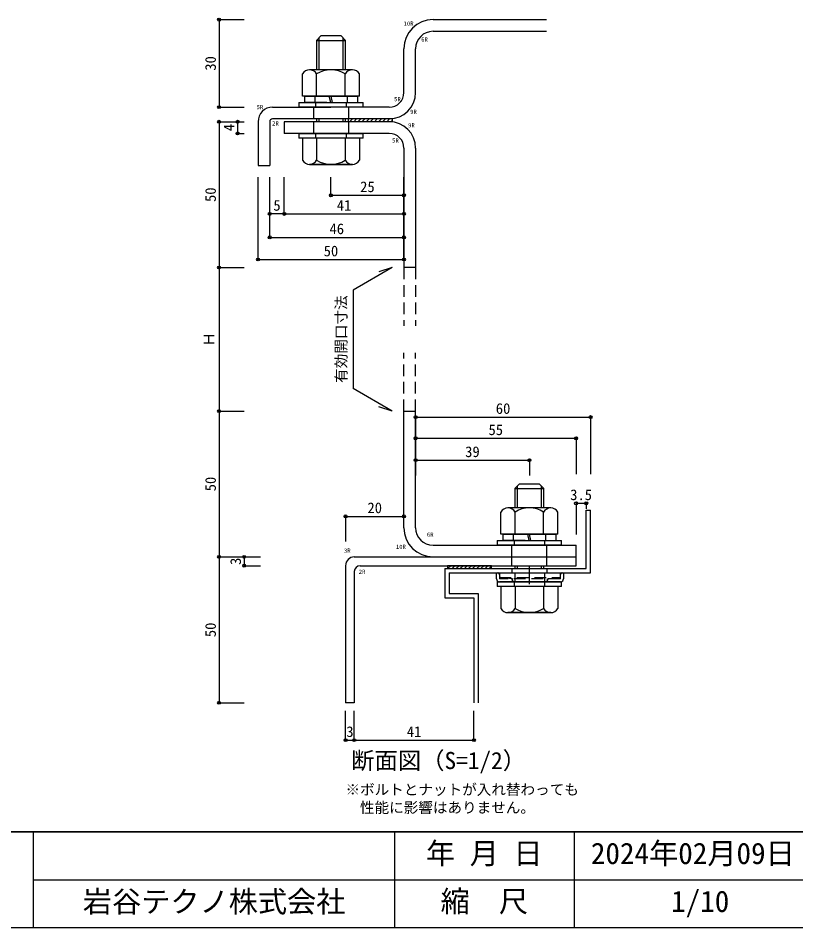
# Model space of a CAD drawing. Units: millimetres at full size, sheet at 1:10, with parts at other scales. Extents: x -10475 to 9199, y -10092 to 10143.
# Drawn here: x 6421 to 7754, y -5880 to -4321 of the extents above; entities that cross this region are included whole.
import ezdxf
from ezdxf.enums import TextEntityAlignment as Align

# ---------------------------------------------------------------- set-up
doc = ezdxf.new("R2010")
doc.units = ezdxf.units.MM
doc.header["$LTSCALE"] = 10
doc.header["$PDMODE"] = 32
doc.header["$PDSIZE"] = 5
for name, pattern in [('CHAIN1', [8, 5, -1, 1, -1]), ('DASHED1', [1.8, 1.2, -0.6]), ('DASHED2', [3, 2, -1])]:
    doc.linetypes.add(name, pattern=pattern)
for name, color, linetype in [('0-8_FRP寸法', 3, 'Continuous'), ('0-F_図面枠', 7, 'Continuous'), ('E-0_FRP', 4, 'Continuous'), ('E-1_SUS', 7, 'Continuous'), ('E-8_FRP寸法', 3, 'Continuous'), ('E-A_タイトル', 7, 'Continuous'), ('E-B', 7, 'Continuous')]:
    doc.layers.add(name, color=color, linetype=linetype)
doc.styles.add('ＭＳ ゴシック', font='')
doc.styles.get('ＭＳ ゴシック').set_extended_font_data('MS Gothic')

msp = doc.modelspace()

# ---------------------------------------------------------------- linework, layer by layer
at = {"layer": '0-8_FRP寸法', "color": 7}
for p, q in [((6957.35, -4465.31), (6954.77, -4454.31)), ((6960.4, -4465.31), (6957.83, -4454.31)), ((7297.35, -5216.23), (7294.77, -5205.23)), ((7300.4, -5216.23), (7297.83, -5205.23))]:
    msp.add_line(p, q, dxfattribs=at)
at = {"layer": '0-F_図面枠'}
for p, q in [((5198.81, -5715.61), (9198.81, -5715.61)), ((9198.81, -5715.61), (5406.39, -5715.61)), ((6447.04, -5715.61), (6447.04, -5879.95)), ((7066.53, -5715.61), (7066.53, -5879.95)), ((7374.32, -5715.61), (7374.32, -5879.95)), ((6447.04, -5797.78), (7066.53, -5797.78)), ((7066.53, -5797.78), (7806.75, -5797.78)), ((9198.81, -5879.95), (5198.81, -5879.95))]:
    msp.add_line(p, q, dxfattribs=at)
at = {"layer": 'E-0_FRP'}
for p, q in [((7132.59, -4323.31), (7327.13, -4323.31)), ((7132.59, -4343.31), (7327.13, -4343.31)), ((7082.59, -4448.31), (7082.59, -4373.31)), ((7102.59, -4448.31), (7102.59, -4373.31)), ((6857.59, -4473.31), (6957.59, -4473.31)), ((6927.59, -4473.31), (6927.59, -4493.31)), ((7057.59, -4473.31), (6957.59, -4473.31)), ((6987.59, -4473.31), (6987.59, -4493.31)), ((6852.59, -4498.31), (6852.59, -4573.31)), ((7057.59, -4493.31), (6857.59, -4493.31)), ((6877.59, -4498.31), (6877.59, -4518.31)), ((7057.59, -4498.31), (6877.59, -4498.31)), ((6927.59, -4498.31), (6927.59, -4518.31)), ((6936.59, -4493.31), (6936.59, -4498.31)), ((6978.59, -4498.31), (6978.59, -4493.31)), ((6987.59, -4498.31), (6987.59, -4493.31)), ((6987.59, -4498.31), (6987.59, -4493.31)), ((7062.59, -4493.31), (6987.59, -4493.31)), ((6987.59, -4498.31), (6987.59, -4518.31)), ((7062.59, -4498.31), (6987.59, -4498.31)), ((7062.59, -4498.31), (6987.59, -4498.31)), ((7062.59, -4493.31), (7062.59, -4498.31)), ((6957.59, -4518.31), (6877.59, -4518.31)), ((7057.59, -4518.31), (6957.59, -4518.31)), ((7082.59, -4543.31), (7082.59, -4748.31)), ((7102.59, -4543.31), (7102.59, -4748.31)), ((7102.59, -4748.31), (7082.59, -4748.31)), ((7082.59, -5194.23), (7082.59, -4994.23)), ((7082.59, -4994.23), (7102.59, -4994.23)), ((7102.59, -5194.23), (7102.59, -4994.23)), ((7276.59, -5123.23), (7276.59, -5160.23)), ((7318.59, -5160.23), (7318.59, -5123.23)), ((7132.59, -5224.23), (7377.59, -5224.23)), ((7267.59, -5259.23), (7267.59, -5224.23)), ((7327.59, -5259.23), (7327.59, -5224.23)), ((7377.59, -5259.23), (7377.59, -5224.23)), ((6997.59, -5244.23), (7132.59, -5244.23)), ((7132.59, -5244.23), (7377.59, -5244.23)), ((6982.59, -5259.23), (6982.59, -5494.23)), ((6997.59, -5269.23), (6997.59, -5494.23)), ((7007.59, -5259.23), (7267.59, -5259.23)), ((7276.59, -5259.23), (7276.59, -5264.23)), ((7318.59, -5264.23), (7318.59, -5259.23)), ((7327.59, -5259.23), (7377.59, -5259.23)), ((6997.59, -5494.23), (6982.59, -5494.23))]:
    msp.add_line(p, q, dxfattribs=at)
at = {"layer": 'E-0_FRP', "color": 7}
for p, q in [((6932.59, -4493.31), (6932.59, -4498.16)), ((6982.59, -4498.31), (6982.59, -4493.31)), ((7272.59, -5127.23), (7322.59, -5127.23)), ((7272.59, -5127.23), (7272.59, -5160.23)), ((7322.59, -5127.23), (7315.09, -5119.73)), ((7322.59, -5160.23), (7322.59, -5127.23)), ((7334.39, -5160.23), (7260.78, -5160.23)), ((7248.51, -5205.23), (7248.51, -5167.32)), ((7273.05, -5205.23), (7273.05, -5167.32)), ((7322.13, -5205.23), (7322.13, -5167.32)), ((7346.66, -5205.23), (7346.66, -5167.32)), ((7346.66, -5205.23), (7248.51, -5205.23)), ((7252.34, -5205.23), (7252.34, -5216.23)), ((7252.34, -5205.23), (7297.59, -5205.23)), ((7296.39, -5205.23), (7252.91, -5205.23)), ((7269.84, -5205.23), (7269.84, -5216.23)), ((7298.56, -5205.23), (7342.84, -5205.23)), ((7344.91, -5205.23), (7307.13, -5205.23)), ((7325.34, -5205.23), (7325.34, -5216.23)), ((7342.84, -5205.23), (7342.84, -5216.23)), ((7242.59, -5216.23), (7352.59, -5216.23)), ((7242.59, -5216.23), (7242.59, -5224.23)), ((7252.34, -5216.23), (7296.62, -5216.23)), ((7290.68, -5216.23), (7252.91, -5216.23)), ((7271.34, -5216.23), (7271.34, -5224.23)), ((7297.59, -5216.23), (7342.84, -5216.23)), ((7323.84, -5216.23), (7323.84, -5224.23)), ((7352.59, -5224.23), (7352.59, -5216.23)), ((7352.59, -5224.23), (7242.59, -5224.23)), ((7272.59, -5259.23), (7272.59, -5264.23)), ((7322.59, -5264.23), (7322.59, -5259.23)), ((7241.2, -5271.73), (7356.2, -5271.73)), ((7241.2, -5281.73), (7241.2, -5271.73)), ((7356.2, -5271.73), (7356.2, -5281.73)), ((7242.59, -5286.73), (7242.59, -5294.73)), ((7242.59, -5286.73), (7352.59, -5286.73)), ((7352.59, -5294.73), (7242.59, -5294.73)), ((7351.2, -5286.73), (7246.2, -5286.73)), ((7346.66, -5294.73), (7248.51, -5294.73)), ((7248.51, -5294.73), (7248.51, -5332.65)), ((7271.34, -5286.73), (7271.34, -5294.73)), ((7273.05, -5294.73), (7273.05, -5332.65)), ((7322.13, -5294.73), (7322.13, -5332.65)), ((7323.84, -5286.73), (7323.84, -5294.73)), ((7346.66, -5294.73), (7346.66, -5332.65)), ((7352.59, -5294.73), (7352.59, -5286.73))]:
    msp.add_line(p, q, dxfattribs=at)
at = {"layer": 'E-0_FRP', "linetype": 'DASHED1'}
for p, q in [((6989.54, -4498.31), (6994.54, -4493.31)), ((6996.61, -4498.31), (7001.61, -4493.31)), ((7003.69, -4498.31), (7008.69, -4493.31)), ((7010.76, -4498.31), (7015.76, -4493.31)), ((7017.83, -4498.31), (7022.83, -4493.31)), ((7024.9, -4498.31), (7029.9, -4493.31)), ((7031.97, -4498.31), (7036.97, -4493.31)), ((7039.04, -4498.31), (7044.04, -4493.31)), ((7046.11, -4498.31), (7051.11, -4493.31)), ((7053.18, -4498.31), (7058.18, -4493.31)), ((7060.25, -4498.31), (7062.59, -4495.97)), ((7060.25, -4498.31), (7062.59, -4495.97))]:
    msp.add_line(p, q, dxfattribs=at)
at = {"layer": 'E-0_FRP', "linetype": 'DASHED2'}
for p, q in [((7082.59, -4748.31), (7082.59, -4848.31)), ((7102.59, -4748.31), (7102.59, -4848.31)), ((7082.59, -4994.23), (7082.59, -4894.23)), ((7102.59, -4994.23), (7102.59, -4894.23)), ((7246.2, -5271.73), (7246.2, -5274.23)), ((7246.2, -5279.23), (7351.2, -5279.23)), ((7268.7, -5281.73), (7246.2, -5279.23)), ((7268.7, -5284.23), (7268.7, -5281.73)), ((7273.45, -5286.73), (7273.45, -5271.73)), ((7323.95, -5286.73), (7323.95, -5271.73)), ((7328.7, -5281.73), (7351.2, -5279.23)), ((7328.7, -5284.23), (7328.7, -5281.73)), ((7351.2, -5274.23), (7351.2, -5271.73))]:
    msp.add_line(p, q, dxfattribs=at)
at = {"layer": 'E-0_FRP', "color": 2, "linetype": 'CHAIN1'}
msp.add_line((7297.59, -5291.04), (7297.59, -5260.86), dxfattribs=at)
at = {"layer": 'E-0_FRP', "color": 7, "linetype": 'DASHED2'}
for p, q in [((7246.2, -5274.23), (7246.2, -5281.73)), ((7351.2, -5281.73), (7246.2, -5281.73)), ((7268.7, -5286.73), (7268.7, -5284.23)), ((7328.7, -5286.73), (7328.7, -5284.23)), ((7351.2, -5281.73), (7351.2, -5274.23))]:
    msp.add_line(p, q, dxfattribs=at)
at = {"layer": 'E-0_FRP'}
for points in [[(6832.59, -4498.31), (6832.59, -4573.31), (6852.59, -4573.31)], [(7267.59, -5259.23), (7318.59, -5259.23), (7327.59, -5259.23)]]:
    msp.add_lwpolyline(points, dxfattribs=at)
at = {"layer": 'E-0_FRP', "color": 7}
for points in [[(7315.09, -5119.73), (7280.09, -5119.73), (7272.59, -5127.23)], [(7334.39, -5339.73), (7260.78, -5339.73), (7334.39, -5339.73)]]:
    msp.add_lwpolyline(points, dxfattribs=at)
at = {"layer": 'E-0_FRP'}
for centre, radius, start, end in [((7132.59, -4373.31), 50, 90, 180), ((7132.59, -4373.31), 30, 90, 180), ((7057.59, -4448.31), 25, 270, 0), ((7057.59, -4448.31), 45, 270, 0), ((6857.59, -4498.31), 25, 90, 180), ((6857.59, -4498.31), 5, 90, 180), ((7057.59, -4543.31), 45, 0, 90), ((7057.59, -4543.31), 25, 0, 90), ((7132.59, -5194.23), 50, 180, 270), ((7132.59, -5194.23), 30, 180, 270), ((6997.59, -5259.23), 15, 90, 180), ((7007.59, -5269.23), 10, 90, 180), ((7007.59, -5269.23), 10, 90, 180)]:
    msp.add_arc(centre, radius, start, end, dxfattribs=at)
at = {"layer": 'E-0_FRP', "color": 7}
for centre, radius, start, end in [((7260.78, -5174.4), 14.17, 29.99985, 149.99985), ((7297.59, -5206.28), 46.04, 57.79585, 122.2043), ((7334.39, -5174.4), 14.17, 29.99985, 149.99985), ((7246.2, -5281.73), 5, 180, 270), ((7351.2, -5281.73), 5, 270, 0), ((7260.78, -5325.57), 14.17, 210.00015, 330.00015), ((7297.59, -5293.69), 46.04, 237.7957, 302.20415), ((7334.39, -5325.57), 14.17, 210.00015, 330.00015)]:
    msp.add_arc(centre, radius, start, end, dxfattribs=at)
at = {"layer": 'E-0_FRP', "color": 7, "linetype": 'DASHED2'}
for centre, start, end in [((7243.7, -5274.23), 0, 90), ((7266.2, -5284.23), 0, 90), ((7331.2, -5284.23), 90, 180), ((7353.7, -5274.23), 90, 180)]:
    msp.add_arc(centre, 2.5, start, end, dxfattribs=at)
at = {"layer": 'E-0_FRP', "linetype": 'DASHED2'}
for centre, start, end in [((7271.2, -5284.23), 180, 270), ((7326.2, -5284.23), 270, 0)]:
    msp.add_arc(centre, 2.5, start, end, dxfattribs=at)
at = {"layer": 'E-1_SUS', "color": 4}
for p, q in [((6765.79, -4323.31), (6765.79, -4473.31)), ((7157.59, -5259.23), (7157.59, -5264.23)), ((7157.59, -5264.23), (7232.59, -5264.23)), ((7157.59, -5264.23), (7232.59, -5264.23)), ((7232.59, -5264.23), (7232.59, -5259.23)), ((7232.59, -5264.23), (7232.59, -5259.23))]:
    msp.add_line(p, q, dxfattribs=at)
at = {"layer": 'E-1_SUS'}
for p, q in [((7395.09, -5264.23), (7395.09, -5164.23)), ((7395.09, -5164.23), (7402.59, -5164.23)), ((7402.59, -5271.73), (7402.59, -5164.23)), ((7152.59, -5264.23), (7152.59, -5314.23)), ((7152.59, -5264.23), (7395.09, -5264.23)), ((7267.59, -5264.23), (7267.59, -5271.73)), ((7327.59, -5264.23), (7327.59, -5271.73)), ((7160.09, -5271.73), (7160.09, -5306.73)), ((7160.09, -5271.73), (7267.59, -5271.73)), ((7267.59, -5271.73), (7327.59, -5271.73)), ((7327.59, -5271.73), (7402.59, -5271.73)), ((7152.59, -5314.23), (7202.59, -5314.23)), ((7160.09, -5306.73), (7210.09, -5306.73)), ((7202.59, -5314.23), (7202.59, -5494.23)), ((7210.09, -5306.73), (7210.09, -5494.23))]:
    msp.add_line(p, q, dxfattribs=at)
at = {"layer": 'E-1_SUS', "color": 4, "linetype": 'DASHED1'}
for p, q in [((7157.99, -5264.23), (7162.99, -5259.23)), ((7165.06, -5264.23), (7170.06, -5259.23)), ((7172.13, -5264.23), (7177.13, -5259.23)), ((7179.2, -5264.23), (7184.2, -5259.23)), ((7186.27, -5264.23), (7191.27, -5259.23)), ((7193.34, -5264.23), (7198.34, -5259.23)), ((7200.42, -5264.23), (7205.42, -5259.23)), ((7207.49, -5264.23), (7212.49, -5259.23)), ((7214.56, -5264.23), (7219.56, -5259.23)), ((7221.63, -5264.23), (7226.63, -5259.23)), ((7228.7, -5264.23), (7232.59, -5260.35))]:
    msp.add_line(p, q, dxfattribs=at)
at = {"layer": 'E-1_SUS', "color": 4}
msp.add_lwpolyline([(7232.59, -5259.23), (7157.59, -5259.23), (7157.59, -5264.23)], dxfattribs=at)
at = {"layer": 'E-8_FRP寸法'}
for p, q in [((6765.79, -4323.31), (6808.8, -4323.31)), ((6765.79, -4473.31), (6808.8, -4473.31)), ((6765.79, -4498.31), (6808.8, -4498.31)), ((6797.62, -4498.31), (6808.8, -4498.31)), ((6797.62, -4518.31), (6808.8, -4518.31)), ((6832.59, -4734.49), (6832.59, -4593.44)), ((6852.59, -4696.48), (6852.59, -4593.44)), ((6877.59, -4656.27), (6877.59, -4593.44)), ((6957.59, -4624.4), (6957.59, -4593.44)), ((7082.59, -4624.4), (7082.59, -4593.44)), ((7082.59, -4669.93), (7082.59, -4593.44)), ((7082.59, -4710.13), (7082.59, -4593.44)), ((7082.59, -4734.49), (7082.59, -4593.44)), ((6765.79, -4748.31), (6808.8, -4748.31)), ((6765.79, -4994.23), (6808.8, -4994.23)), ((7102.59, -5004.53), (7102.59, -5102.66)), ((7402.59, -5004.53), (7402.59, -5102.66)), ((7102.59, -5040.92), (7102.59, -5102.66)), ((7377.59, -5040.92), (7377.59, -5102.66)), ((7102.59, -5078.61), (7102.59, -5104.61)), ((7297.59, -5078.61), (7297.59, -5104.61)), ((7377.59, -5152.35), (7377.59, -5205.83)), ((7395.09, -5152.35), (7395.09, -5161.71)), ((6982.59, -5174.7), (6982.59, -5217.85)), ((6765.79, -5244.23), (6808.8, -5244.23)), ((6765.79, -5244.23), (6808.8, -5244.23)), ((6808.8, -5244.23), (6836.9, -5244.23)), ((6808.8, -5259.23), (6836.9, -5259.23)), ((6765.79, -5494.23), (6808.8, -5494.23)), ((6982.59, -5558.39), (6982.59, -5507.81)), ((6997.59, -5558.39), (6997.59, -5507.81)), ((7202.59, -5558.39), (7202.59, -5507.81))]:
    msp.add_line(p, q, dxfattribs=at)
at = {"layer": 'E-8_FRP寸法', "color": 4}
for p, q in [((6765.79, -4498.31), (6765.79, -4748.31)), ((6797.62, -4498.31), (6797.62, -4518.31)), ((6957.59, -4624.4), (7082.59, -4624.4)), ((6877.59, -4656.27), (6852.59, -4656.27)), ((6877.59, -4656.27), (7082.59, -4656.27)), ((6852.59, -4696.48), (7082.59, -4696.48)), ((6832.59, -4734.49), (7082.59, -4734.49)), ((6765.79, -4748.31), (6765.79, -4994.23)), ((6765.79, -4994.23), (6765.79, -5244.23)), ((7102.59, -5004.53), (7402.59, -5004.53)), ((7102.59, -5040.92), (7377.59, -5040.92)), ((7102.59, -5078.61), (7297.59, -5078.61)), ((7377.59, -5152.35), (7395.09, -5152.35)), ((6982.59, -5174.7), (7082.59, -5174.7)), ((6765.79, -5244.23), (6765.79, -5494.23)), ((6808.8, -5244.23), (6808.8, -5259.23)), ((6982.59, -5558.39), (6997.59, -5558.39)), ((6997.59, -5558.39), (7202.59, -5558.39))]:
    msp.add_line(p, q, dxfattribs=at)
at = {"layer": 'E-8_FRP寸法', "color": 2}
for p, q in [((7062.59, -4748.31), (6995.88, -4786.82)), ((7062.59, -4748.31), (7039.57, -4755.56)), ((6995.88, -4786.82), (6995.88, -4955.72)), ((7062.59, -4994.23), (6995.88, -4955.72)), ((7062.59, -4994.23), (7039.57, -4986.98))]:
    msp.add_line(p, q, dxfattribs=at)
at = {"layer": 'E-8_FRP寸法', "color": 6}
for p in [(6765.79, -4323.31), (6765.79, -4473.31), (6765.79, -4498.31), (6797.62, -4498.31), (6797.62, -4518.31), (6957.59, -4624.4), (7082.59, -4624.4), (6852.59, -4656.27), (6877.59, -4656.27), (7082.59, -4656.27), (6852.59, -4696.48), (7082.59, -4696.48), (6832.59, -4734.49), (7082.59, -4734.49), (6765.79, -4748.31), (6765.79, -4994.23), (7102.59, -5004.53), (7402.59, -5004.53), (7102.59, -5040.92), (7377.59, -5040.92), (7102.59, -5078.61), (7297.59, -5078.61), (7377.59, -5152.35), (7395.09, -5152.35), (6982.59, -5174.7), (7082.59, -5174.7), (6765.79, -5244.23), (6808.8, -5244.23), (6808.8, -5259.23), (6765.79, -5494.23), (6982.59, -5558.39), (6997.59, -5558.39), (7202.59, -5558.39)]:
    msp.add_point(p, dxfattribs=at)
at = {"layer": 'E-B'}
for p, q in [((6932.59, -4358.81), (6982.59, -4358.81)), ((6932.59, -4358.81), (6932.59, -4409.31)), ((6982.59, -4358.81), (6975.09, -4351.31)), ((6982.59, -4409.31), (6982.59, -4358.81)), ((6994.39, -4409.31), (6920.78, -4409.31)), ((6908.51, -4454.31), (6908.51, -4416.39)), ((6933.05, -4454.31), (6933.05, -4416.39)), ((6982.13, -4454.31), (6982.13, -4416.39)), ((7006.66, -4454.31), (7006.66, -4416.39)), ((7006.66, -4454.31), (6908.51, -4454.31)), ((6912.34, -4454.31), (6912.34, -4465.31)), ((6912.34, -4454.31), (6957.59, -4454.31)), ((6956.39, -4454.31), (6912.91, -4454.31)), ((6929.84, -4454.31), (6929.84, -4465.31)), ((6958.56, -4454.31), (7002.84, -4454.31)), ((7004.91, -4454.31), (6967.13, -4454.31)), ((6985.34, -4454.31), (6985.34, -4465.31)), ((7002.84, -4454.31), (7002.84, -4465.31)), ((6902.59, -4465.31), (7012.59, -4465.31)), ((6902.59, -4465.31), (6902.59, -4473.31)), ((7012.59, -4473.31), (6902.59, -4473.31)), ((6912.34, -4465.31), (6956.62, -4465.31)), ((6950.68, -4465.31), (6912.91, -4465.31)), ((6931.34, -4465.31), (6931.34, -4473.31)), ((6957.59, -4465.31), (7002.84, -4465.31)), ((6983.84, -4465.31), (6983.84, -4473.31)), ((7012.59, -4473.31), (7012.59, -4465.31)), ((6902.59, -4518.31), (6902.59, -4526.31)), ((6902.59, -4518.31), (7012.59, -4518.31)), ((6931.34, -4518.31), (6931.34, -4526.31)), ((6983.84, -4518.31), (6983.84, -4526.31)), ((7012.59, -4526.31), (7012.59, -4518.31)), ((7012.59, -4526.31), (6902.59, -4526.31)), ((7006.66, -4526.31), (6908.51, -4526.31)), ((6908.51, -4526.31), (6908.51, -4564.22)), ((6933.05, -4526.31), (6933.05, -4564.22)), ((6982.13, -4526.31), (6982.13, -4564.22)), ((7006.66, -4526.31), (7006.66, -4564.22))]:
    msp.add_line(p, q, dxfattribs=at)
at = {"layer": 'E-B', "color": 4}
for p, q in [((6936.59, -4354.81), (6936.59, -4409.31)), ((6978.59, -4409.31), (6978.59, -4354.81))]:
    msp.add_line(p, q, dxfattribs=at)
at = {"layer": 'E-B'}
for points in [[(6975.09, -4351.31), (6940.09, -4351.31), (6932.59, -4358.81)], [(6994.39, -4571.31), (6920.78, -4571.31), (6994.39, -4571.31)]]:
    msp.add_lwpolyline(points, dxfattribs=at)
for centre, radius, start, end in [((6920.78, -4423.47), 14.17, 29.99985, 149.99985), ((6957.59, -4455.35), 46.04, 57.79585, 122.2043), ((6994.39, -4423.47), 14.17, 29.99985, 149.99985), ((6920.78, -4557.14), 14.17, 210.00015, 330.00015), ((6957.59, -4525.26), 46.04, 237.7957, 302.20415), ((6994.39, -4557.14), 14.17, 210.00015, 330.00015)]:
    msp.add_arc(centre, radius, start, end, dxfattribs=at)

# ---------------------------------------------------------------- texts
at = {"layer": '0-F_図面枠', "color": 6, "style": 'ＭＳ ゴシック'}
for s, p in [('年 月 日', (7120.43, -5781.7)), ('2024年02月09日', (7403.04, -5781.7)), ('岩谷テクノ株式会社', (6532.3, -5864.36)), ('縮\u3000尺', (7145.43, -5863.87)), ('1/10', (7540.54, -5863.87))]:
    msp.add_text(s, height=36.66, dxfattribs=at).set_placement(p, align=Align.BOTTOM_LEFT)
at = {"layer": 'E-8_FRP寸法', "color": 6, "style": 'ＭＳ ゴシック'}
for s, p in [('10R', (7082.07, -4335.93)), ('6R', (7112.24, -4363.07)), ('5R', (7065.79, -4465.42)), ('5R', (6830.08, -4479.05)), ('9R', (7093.24, -4487.06)), ('2R', (6856.67, -4506.99)), ('9R', (7089.83, -4510.17)), ('5R', (7062.33, -4536.2)), ('6R', (7121.92, -5211.93)), ('3R', (6979.86, -5239.24)), ('10R', (7068.82, -5232.72)), ('2R', (7005.14, -5275.52))]:
    msp.add_text(s, height=7.331, dxfattribs=at).set_placement(p, align=Align.BOTTOM_LEFT)
at = {"layer": 'E-8_FRP寸法', "style": 'ＭＳ ゴシック'}
for s, p in [('30', (6765.79, -4410.81)), ('4', (6797.62, -4514.56)), ('50', (6765.79, -4635.81)), ('有効開口寸法', (6989.61, -4945.96)), ('Ｈ', (6763.04, -4883.74)), ('50', (6765.79, -5131.73)), ('3', (6808.8, -5257.98)), ('50', (6765.79, -5381.73))]:
    msp.add_text(s, height=18.33, rotation=90, dxfattribs=at).set_placement(p, align=Align.BOTTOM_LEFT)
for s, p in [('25', (7007.59, -4624.4)), ('5', (6858.84, -4656.27)), ('41', (6967.59, -4656.27)), ('46', (6955.09, -4696.48)), ('50', (6945.09, -4734.49)), ('60', (7240.09, -5004.53)), ('55', (7227.59, -5040.92)), ('39', (7187.59, -5078.61)), ('3.5', (7367.59, -5152.35)), ('20', (7020.09, -5174.7)), ('3', (6983.84, -5558.39)), ('41', (7087.59, -5558.39))]:
    msp.add_text(s, height=18.33, dxfattribs=at).set_placement(p, align=Align.BOTTOM_LEFT)
at = {"layer": 'E-A_タイトル', "color": 2, "style": 'ＭＳ ゴシック'}
msp.add_text('断面図（S=1/2）', height=29.33, dxfattribs=at).set_placement((6992.14, -5616.65), align=Align.BOTTOM_LEFT)
at = {"layer": 'E-A_タイトル', "color": 3, "style": 'ＭＳ ゴシック'}
for s, p in [('※ボルトとナットが入れ替わっても', (6982.45, -5657.61)), ('性能に影響はありません。', (7007.25, -5688.49))]:
    msp.add_text(s, height=18.33, dxfattribs=at).set_placement(p, align=Align.BOTTOM_LEFT)

doc.saveas('drawing.dxf')
